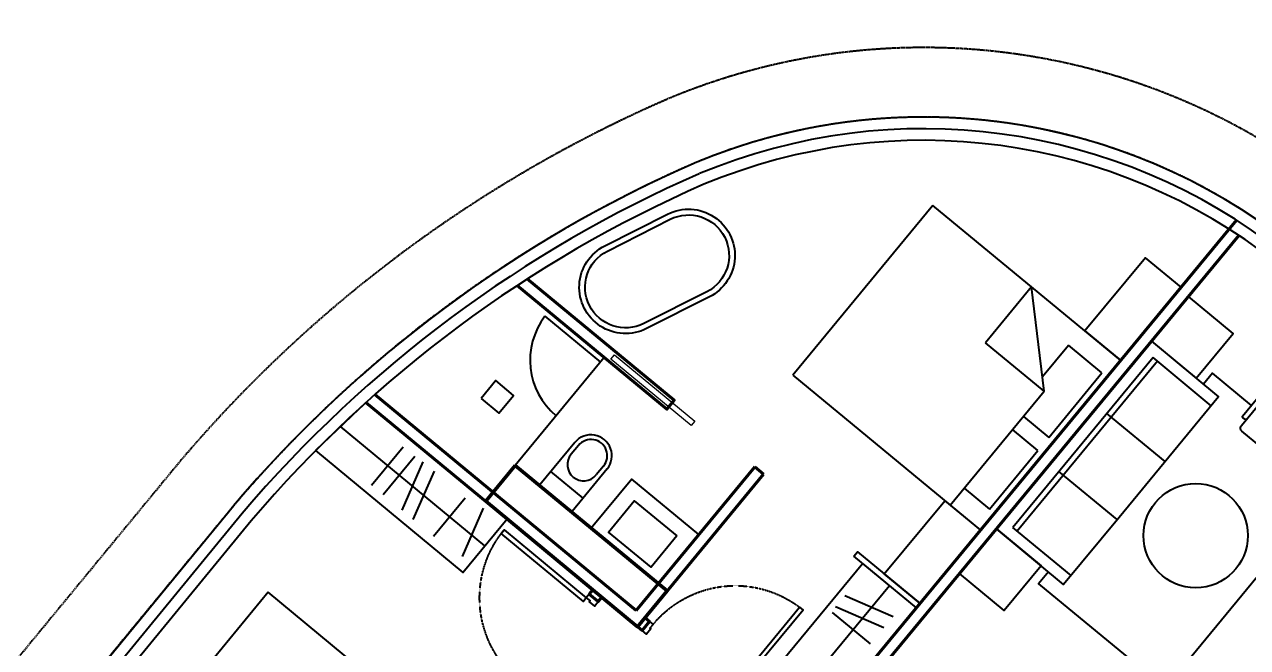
# Model space of a CAD drawing. Header units: millimetres. Extents: x -361702973 to 361248309, y -278557090 to 278849308.
# Drawn here: x 92296 to 102847, y 123289 to 128665 of the extents above; entities that cross this region are included whole.
import ezdxf

# ---------------------------------------------------------------- set-up
doc = ezdxf.new("R2010")
doc.units = ezdxf.units.MM
doc.header["$MEASUREMENT"] = 0
doc.linetypes.add('HIDDEN', pattern=[0.375, 0.25, -0.125])
doc.linetypes.add('TYPICAL 2 +1 BEDROOM FRONT$0$DASHED2', pattern=[9.524999999999999, 6.35, -3.175])
for name, color, linetype in [('A-_FURN----_E-_N', 251, 'Continuous'), ('A-ANNO-DIMS', 50, 'Continuous'), ('A-ANNO-ROOM', 50, 'Continuous'), ('A-DRAIN', 251, 'Continuous'), ('A-FURNITURE', 251, 'Continuous'), ('A-GLAZ', 135, 'Continuous'), ('TYPICAL 1 BEDROOM$0$A-_DOOR----_E-', 32, 'Continuous'), ('TYPICAL 2 +1 BEDROOM FRONT$0$A-_DOOR----_E-', 32, 'Continuous'), ('Xref_NT1+NT2_MBDV Cot vach_220729$0$ccu12-Thay', 7, 'Continuous')]:
    doc.layers.add(name, color=color, linetype=linetype)
for name, color, linetype, lineweight in [('KT-Net cat', 1, 'Continuous', 40), ('KT-Net cot', 2, 'Continuous', 50), ('KT-Net cua', 87, 'Continuous', 9)]:
    doc.layers.add(name, color=color, linetype=linetype, lineweight=lineweight)
doc.styles.add('220126_HDN_HBA typical plan$0$211210_HDN_HBA_TYPICAL PLAN CORE OPT 1$0$HBA-Text', font='GOTHIC.TTF')

# ---------------------------------------------------------------- blocks, each defined once
blk = doc.blocks.new('A$C21AF0CCA')
at = {"layer": 'A-ANNO-ROOM', "insert": (1197.56892258345, 814.6835720778872), "char_height": 600, "attachment_point": 2, "rotation": 0.10542954816276216, "style": '220126_HDN_HBA typical plan$0$211210_HDN_HBA_TYPICAL PLAN CORE OPT 1$0$HBA-Text'}
blk.add_mtext_dynamic_manual_height_columns('A2a+', width=722857412.8743668, gutter_width=9765.624999999996, heights=[0], dxfattribs=at)
blk = doc.blocks.new('CH12')
for p, q in [((-312.375, -149.2411279597436), (-312.375, -572.1779138786915)), ((-267.75, -149.2411279597436), (-267.75, -639.6303226458076)), ((267.75, -639.6303226458076), (267.75, -149.2411280118249)), ((312.375, -572.1779138786915), (312.375, -149.2411246072115)), ((-232.0500000000029, -675.3303226458047), (232.0500000000029, -675.3303226458047))]:
    blk.add_line(p, q)
for centre, radius, start, end in [((-273.6712626853696, -77.20016474780641), 13.38749999999989, 116.2505862071374, 296.2505862071374), ((-252.9468673518131, -119.2240579767858), 33.46874999998481, 116.2505888953854, 296.2505888953855), ((0, -632.1362743546706), 632.1362743546692, 63.74941379286258, 116.2505862071374), ((0, -632.1362743546706), 605.3612743546691, 63.7494137928626, 116.2505862071374), ((0, -632.1362743546706), 538.4237743546691, 63.74941109871938, 116.2505888953856), ((252.9468674045929, -119.2240580028119), 33.46875000001501, 243.7494110987195, 63.74941109871941), ((273.671262685355, -77.20016474780641), 13.38750000000007, 243.7494137928627, 63.74941379286245), ((-267.75, -149.2411279597436), 44.62499999999999, 111.939144832112, 180), ((267.75, -149.2411280118286), 44.62499999999959, 0, 68.06085506708637), ((-290.0625, -549.8654138786915), 31.55464011044969, 225, 315), ((290.0625, -549.8654138786915), 31.55464011044961, 225.0000000000001, 315.0000000000002), ((-232.0500000000029, -639.6303226458076), 35.7, 180, 269.9999999999999), ((232.0500000000029, -639.6303226458076), 35.7, 270, 0)]:
    blk.add_arc(centre, radius, start, end)
blk = doc.blocks.new('*U144')
at = {"layer": 'TYPICAL 2 +1 BEDROOM FRONT$0$A-_DOOR----_E-'}
for points in [[(79.99999999912372, 920), (39.9999999991237, 920), (39.99999999912325, 0), (79.99999999912325, 0)], [(0, 0), (0, 0), (0, 0), (39.99999999912325, 0), (39.99999999912325, -42), (49.99999999912689, -42), (49.99999999912689, -100), (0, -100), (0, -100), (0, -100)], [(1000, 0), (1000, 0), (1000, 0), (960.0000000008731, 0), (960.0000000008731, -42), (950.0000000008731, -42), (950.0000000008731, -100), (1000, -100), (1000, -100), (1000, -100)]]:
    blk.add_lwpolyline(points, close=True, dxfattribs=at)
at = {"layer": 'TYPICAL 2 +1 BEDROOM FRONT$0$A-_DOOR----_E-', "color": 8, "linetype": 'TYPICAL 2 +1 BEDROOM FRONT$0$DASHED2', "ltscale": 0.1}
blk.add_arc((39.99999999912325, 0), 920.0000000017498, 0, 90, dxfattribs=at)
blk = doc.blocks.new('BEDH-1')
for p, q in [((475, -1.054711873393899e-13), (-475, 1.054711873393899e-13)), ((-475, 1.054711873393899e-13), (-475.0000000000002, -1050)), ((-381.8394731497392, -27.72451273631296), (-381.8394731497393, -215.2726866770535)), ((-20.94842891092413, -27.72451273631304), (-381.8394731497392, -27.72451273631296)), ((-20.94842891092416, -169.6087834425271), (-20.94842891092413, -27.72451273631304)), ((379.7956140944734, -27.72451273631313), (52.11540216114371, -27.72451273631306)), ((52.11540216114371, -27.72451273631306), (52.11540216114368, -169.6087834425271)), ((379.7956140944734, -169.6087834425271), (379.7956140944734, -27.72451273631313)), ((474.9999999999998, -1050), (475, -1.054711873393899e-13)), ((-162.6479800441303, -169.608783442527), (-475.0000000000001, -498.4003835124894)), ((474.9999999999999, -169.6087834425272), (-162.6479800441303, -169.608783442527)), ((-162.6479800441303, -169.608783442527), (-162.6479800441303, -498.4003835124894)), ((-206.9290897110478, -215.2726866770535), (-381.8394731497393, -215.2726866770535)), ((-475.0000000000001, -498.4003835124894), (-162.6479800441303, -498.4003835124894)), ((-475.0000000000002, -1050), (474.9999999999998, -1050))]:
    blk.add_line(p, q)
blk = doc.blocks.new('qweewe')
for p, q in [((-226617.649540008, -3043559.718917042, 0.0008727778800783348), (-226617.6495399146, -3043199.718917044, 0.0008727778800783348)), ((-226142.6495399146, -3043199.718917163, 0.0008727778800783348), (-226617.6495399146, -3043199.718917044, 0.0008727778800783348)), ((-226467.6495400079, -3043559.718917079, 0.0008727778800783348), (-226467.6495399145, -3043199.718917081, 0.0008727778800783348)), ((-226142.649539925, -3043239.718917165, 0.0008727778800783348), (-226242.649539925, -3043239.718917139, 0.0008727778800783348)), ((-226142.649540008, -3043559.718917165, 0.0008727778800783348), (-226617.649540008, -3043559.718917042, 0.0008727778800783348)), ((-226142.6495399976, -3043519.718917165, 0.0008727778800783348), (-226242.6495399976, -3043519.718917141, 0.0008727778800783348))]:
    blk.add_line(p, q)
for centre, radius, start, end in [((-226242.6495399613, -3043379.718917141, 0.0008727778800783348), 139.9999999999927, 89.99999998332474, 269.9999999833247), ((-226142.6495399613, -3043379.718917165, 0.0008727778800783348), 179.9999999999927, 269.9999999833247, 89.99999998332474), ((-226142.6495399613, -3043379.718917165, 0.0008727778800783348), 139.9999999999927, 269.9999999833247, 89.99999998332474)]:
    blk.add_arc(centre, radius, start, end)
blk = doc.blocks.new('queen')
at = {"layer": 'A-_FURN----_E-_N', "color": 8, "ltscale": 5}
for p, q in [((103708.7220491096, -43779.56716111233, 0.08430394160656397), (103708.7349314408, -42179.5671611561, 0.08430394160656397)), ((103708.7349314408, -42179.5671611561, 0.08430394160656397), (105708.7349313924, -42179.58139952202, 0.08430394160656397)), ((105369.5173645152, -42179.57909956784, 0.08430394160656397), (105369.5087177863, -43154.87505962676, 0.08430394160656397)), ((105708.7349313924, -42179.58139952202, 0.08430394160656397), (105708.7220490614, -43779.58139947825, 0.08430394160656397)), ((105653.2742868792, -42278.08792949957, 0.08430394160656397), (105369.5164911309, -42278.09128250298, 0.08430394160656397)), ((105653.2791806876, -42916.0818454111, 0.08430394160656397), (105653.2742868792, -42278.08792949957, 0.08430394160656397)), ((105369.5106392817, -42916.08376941108, 0.08430394160656397), (105653.2791806876, -42916.0818454111, 0.08430394160656397)), ((105369.5106392817, -43043.07902958919, 0.08430394160656397), (105653.2791806876, -43043.08095358917, 0.08430394160656397)), ((105653.2791806876, -43043.08095358917, 0.08430394160656397), (105653.2742868792, -43681.07486950071, 0.08430394160656397)), ((104711.9212820593, -43779.57464099536, 0.08430394160656397), (104711.9255176615, -43154.87060109805, 0.08430394160656397)), ((105369.5087177863, -43154.87505962676, 0.08430394160656397), (104711.9212820593, -43779.57464099536, 0.08430394160656397)), ((105369.5087177863, -43154.87505962676, 0.08430394160656397), (104711.9255176615, -43154.87060109805, 0.08430394160656397)), ((105278.1783354485, -43241.63774472778, 0.08430394160656397), (105278.1779390064, -43681.07232628227, 0.08430394160656397)), ((105708.7220490614, -43779.58139947825, 0.08430394160656397), (103708.7220491096, -43779.56716111233, 0.08430394160656397)), ((105653.2742868792, -43681.07486950071, 0.08430394160656397), (105278.1779390064, -43681.07232628227, 0.08430394160656397))]:
    blk.add_line(p, q, dxfattribs=at)
at = {"layer": 'A-_FURN----_E-_N', "color": 8, "ltscale": 5, "elevation": 0.08430394160656397}
for points in [[(105308.7349313924, -41779.58139952202), (105708.7349313924, -41779.58139952202), (105708.7349313924, -42179.58139952202), (105308.7349313924, -42179.58139952202)], [(105308.7349313924, -43779.58004353079), (105708.7349313924, -43779.58004353079), (105708.7349313924, -44179.58004353079), (105308.7349313924, -44179.58004353079)]]:
    blk.add_lwpolyline(points, close=True, dxfattribs=at)
blk = doc.blocks.new('condotel corner')
at = {"layer": 'A-DRAIN'}
for points, elevation in [([(12460108.67532298, 627895.743243983), (12460629.61892851, 628526.5728286151), (12460321.19646148, 628781.2796833161), (12459800.25285595, 628150.4500986822)], 8.041757099246001e-08), ([(12458898.81776315, 626430.7365255952), (12458377.85138312, 625799.9257490002), (12458069.42891609, 626054.6326037012), (12458590.39529612, 626685.4433802944)], 8.04175708443194e-08)]:
    blk.add_lwpolyline(points, close=True, dxfattribs=dict(at, elevation=elevation))
at = {"layer": 'A-FURNITURE'}
for p, q in [((12455142.54767547, 628277.2159880388, -0.007504178842485274), (12455621.88806154, 627881.35876322, -0.03197758347118439)), ((12455654.23657181, 627920.5293016343, -0.02725878842602988), (12454694.23857693, 626758.0754669132, 0.006771870675759734)), ((12460388.02203551, 627919.9153476327, 8.071016618762717e-08), (12459178.1644753, 626454.9086295578, 8.071016618640407e-08)), ((12460426.57484529, 627888.0769896191, 7.884580624035525e-08), (12459216.71728508, 626423.0702715442, 7.884580623913215e-08)), ((12460890.00084823, 627505.3623943452, 8.23262487803366e-08), (12460388.02203555, 627919.9153476835, 8.071016618762717e-08)), ((12460492.02138764, 627023.4522897128, 8.232624877993341e-08), (12459990.04257496, 627438.0052430548, 8.071016618722732e-08)), ((12454624.29295945, 626296.4887854159, 8.046151103534165e-08), (12453379.49819254, 627324.5625988402, -0.1321531141823055)), ((12453646.65895782, 626820.5777612161, -0.0575106286281074), (12453919.34936237, 627150.7719737552, -0.05751062862810737)), ((12453746.34745473, 626738.2471775282, -0.0870243583980813), (12454019.03785927, 627068.4413900711, -0.08702435839808129)), ((12453910.06636691, 626603.04789952, -0.05751062862810737), (12454091.51894274, 627019.8153578993, -0.05751062862810737)), ((12454006.81530927, 626523.1479278412, -0.05751062862810738), (12454188.2678851, 626939.9153862149, -0.05751062862810738)), ((12460078.122749, 626522.265781089, 8.232624877994017e-08), (12459576.14393607, 626936.818734131, 8.071016618722739e-08)), ((12454179.8976479, 626380.2051479686, -0.08702435839808129), (12454452.58805244, 626710.3993605096, -0.08702435839808124)), ((12454430.34175085, 626204.7757548764, -0.2636833696529987), (12454611.79432668, 626621.5432132501, -0.2636833696529985)), ((12459680.14328803, 626040.3556762666, 8.232624877912025e-08), (12459178.16447534, 626454.9086296086, 8.071016618640407e-08)), ((12458115.05462025, 625952.110098768, 8.046147637259394e-08), (12457157.25595914, 624792.3936124276, -0.1390940729820165)), ((12458145.77483573, 625684.3031844981, -0.2636833696530333), (12457729.00737735, 625865.755760327, -0.2636833696530333)), ((12458065.87486405, 625587.5542421378, -0.2636833696530333), (12457649.10740567, 625769.0068179704, -0.2636833696530333)), ((12457951.68017721, 625449.2745591886, -0.263683369653033), (12457621.48596467, 625721.9649637304, -0.2636833696530333))]:
    blk.add_line(p, q, dxfattribs=at)
at = {"layer": 'A-FURNITURE', "elevation": -0.1834051866314739}
for points in [[(12456018.82609534, 628170.2696181992, -1), (12455658.18302143, 628884.3680520812), (12456199.88755359, 629157.9465650087, -1), (12456560.53062749, 628443.8481311211)], [(12455996.28590322, 628214.900770315, -1), (12455680.72321355, 628839.7368999654), (12456222.4277457, 629113.3154128892, -1), (12456537.99043537, 628488.4792832388)]]:
    blk.add_lwpolyline(points, format="xyb", close=True, dxfattribs=at)
at = {"layer": 'A-FURNITURE'}
for points, elevation in [([(12460374.593132, 628060.6976783697), (12460760.12121578, 627742.3141099934), (12461078.50478416, 628127.8421937798), (12460692.97670037, 628446.2257621561)], 8.041757102236868e-08), ([(12460094.04192705, 626541.5421850805), (12459616.46657433, 625963.2500595257), (12459037.38214491, 626441.4797265597), (12460374.5931325, 628060.6976781182), (12460953.67756193, 627582.4680110805), (12460094.04192705, 626541.5421850805)], 8.232587087927367e-08), ([(12454590.7499145, 627567.4659177142), (12454744.96115677, 627440.1125009621), (12454872.31457352, 627594.32374323), (12454718.10333125, 627721.677159982)], -0.004445003264080386), ([(12453162.71711955, 627117.6106109967), (12454433.54770149, 626065.5199504942), (12454815.61079542, 626528.1509060897), (12453598.30644208, 627533.4498488841)], 8.041757093006931e-08), ([(12456119.46054382, 625970.15177121), (12456469.68246903, 626394.2326633761), (12455891.39034335, 626871.8080159387), (12455541.16841814, 626447.7271237726)], 8.041757082028168e-08), ([(12456279.66357506, 626383.1026326901), (12456057.16116764, 626112.931059841), (12455690.49974754, 626414.8986126072), (12455913.00215496, 626685.0701854526)], 8.041757084428167e-08), ([(12459037.38214491, 626441.4797265597), (12459422.91022869, 626123.0961581853), (12459104.52666032, 625737.568074397), (12458718.99857653, 626055.9516427715)], 8.041757078066556e-08), ([(12457391.16758759, 624604.5248842165), (12458346.02345517, 625761.3648408111), (12457883.39249958, 626143.4279347397), (12456928.53663199, 624986.5879781377)], 8.041757067253214e-08)]:
    blk.add_lwpolyline(points, close=True, dxfattribs=dict(at, elevation=elevation))
for points, elevation in [([(12461235.6356272, 627508.2197685626), (12460900.55995549, 627784.9378405355), (12460822.68838771, 627690.6437899296)], 8.190412501665515e-08), ([(12459485.47740053, 626071.4258380227), (12459400.48724621, 625968.5119486426), (12460490.84366367, 625068.0546756492), (12461990.91637294, 626884.4805675365), (12461717.35296789, 627110.3994998795)], 8.453373808740476e-08)]:
    blk.add_lwpolyline(points, dxfattribs=dict(at, elevation=elevation))
blk.add_circle((12460755.74447064, 626384.1600915652, 8.384154859567231e-08), 449.9999999999999, dxfattribs=at)
blk.add_arc((12455636.15393346, 627898.3844213772, -0.007504178842485273), 622.2222222222223, 142.4945821541977, 230.4478688573016, dxfattribs=at)
at = {"layer": 'A-GLAZ'}
for p, q in [((12450832.90452403, 624668.4374273373), (12452454.41917725, 626640.4899814717)), ((12451017.98043723, 624736.0715931244), (12452531.6607801, 626576.9782912872)), ((12451095.08623027, 624672.3947338671), (12452608.90238294, 626513.4666011027))]:
    blk.add_line(p, q, dxfattribs=at)
for points in [[(12461573.21925564, 628897.8688786282, 0.2721202270833334), (12456436.55000189, 629599.7204283281, 0.2721202270833334)], [(12461511.34284277, 628819.3111958104, 0.2721202270833307), (12456475.08427857, 629507.443077258, 0.2721202270833307)], [(12461449.46642989, 628740.753512987, 0.2721202270833278), (12456513.61855526, 629415.1657261896, 0.2651525415633327)], [(12456433.59662697, 629598.4591821368, 0.1142951994869449), (12452454.41917725, 626640.4899814717, 0.1142951994869449)], [(12456473.60759111, 629506.8124541614, 0.1142951994869439), (12452530.64805122, 626575.7662704113, 0.1142951994869439)], [(12456513.61855526, 629415.1657261896, 0.1142951994869483), (12452606.87692519, 626511.0425593491, 0.1171965299317225)]]:
    blk.add_lwpolyline(points, format="xyb", dxfattribs=at)
at = {"layer": 'KT-Net cat'}
for p, q in [((12455928.42971328, 625738.8340861839, -0.03197758347130187), (12456951.5942903, 626977.7757984754, -0.03197758347130174)), ((12457028.69991134, 626914.0990728587, -0.03197758347130173), (12456005.53532591, 625675.1573675168, -0.03197758347130188)), ((12456951.5942903, 626977.7757984754, -0.03197758347130174), (12457028.69991134, 626914.0990728587, -0.03197758347130173))]:
    blk.add_line(p, q, dxfattribs=at)
for points, elevation in [([(12461128.30308362, 628973.3589441492), (12457368.12383969, 624420.1883731137), (12457291.01822293, 624483.8650867871), (12461108.06462969, 629105.8956596453)], 8.041757108907411e-08), ([(12454902.10095321, 628541.6710648714), (12456194.47719265, 627474.3783418741), (12456258.15390102, 627551.483963009), (12454989.93212241, 628598.829031761)], -0.02725878842602989), ([(12455928.4297113, 625738.8340836166), (12453673.67081462, 627600.8986478908)], 8.04175709368897e-08), ([(12453598.30644208, 627533.4498488889), (12455980.22273989, 625566.3692177471), (12456043.89944562, 625643.474841068), (12456005.53532797, 625675.1573700127)], 8.041757074215987e-08), ([(12455556.13964483, 625916.5938008085), (12455524.30087121, 625878.0405800682), (12455601.40674983, 625814.3641834758), (12455633.24518673, 625852.9169964842)], 8.041757076013482e-08)]:
    blk.add_lwpolyline(points, dxfattribs=dict(at, elevation=elevation))
at = {"layer": 'KT-Net cua', "elevation": -0.03197758347136688}
blk.add_lwpolyline([(12455710.60049031, 627906.4082518686), (12455742.4388445, 627944.9610624351), (12456436.43421505, 627371.7969791759), (12456404.59586086, 627333.2441686112)], close=True, dxfattribs=at)
at = {"layer": 'TYPICAL 1 BEDROOM$0$A-_DOOR----_E-', "elevation": 8.041757075087644e-08}
blk.add_lwpolyline([(12457806.29859179, 626207.1168712862), (12457838.13694597, 626245.6696818564), (12458377.85827185, 625799.9108977579), (12458346.01991766, 625761.3580871951)], close=True, dxfattribs=at)
at = {"layer": 'A-FURNITURE', "xscale": 2, "yscale": 2, "zscale": 2, "rotation": 230.4488267372573}
blk.add_blockref('BEDH-1', (12459503.74654306, 627163.2398847919, 8.046147637053025e-08), dxfattribs=at)
at = {"layer": 'A-FURNITURE'}
for name, p, xscale, rotation in [('CH12', (12461763.6937025, 627657.0770671417, -0.05482746983074416), -1, 320.4488267372358), ('queen', (12486276.92551311, 732717.2682071608, -0.08430386114507893), -0.9999999999999999, 50.44539158066753)]:
    blk.add_blockref(name, p, dxfattribs=dict(at, xscale=xscale, rotation=rotation))
at = {"layer": 'A-FURNITURE', "rotation": 50.44979244985453}
blk.add_blockref('qweewe', (10252887.43354165, 2739329.678998802, -0.02843996099915431), dxfattribs=at)
at = {"layer": 'KT-Net cua', "xscale": -1}
for p, rotation in [((12455524.30087121, 625878.0405800682, 8.046154627730391e-08), 50.44906235513358), ((12456814.95561939, 625006.7076991986, 0.03197774439435432), 320.4488267372188)]:
    blk.add_blockref('*U144', p, dxfattribs=dict(at, rotation=rotation))

msp = doc.modelspace()

# ---------------------------------------------------------------- linework, layer by layer
at = {"layer": 'KT-Net cot', "elevation": -0.031977663888849}
msp.add_lwpolyline([(96529.81872302124, 124859.7404896242), (97840.13822262418, 123777.6294804012), (97585.43097781205, 123469.2072795095), (96275.1196345109, 124551.3141808038), (96529.825221349, 124859.7351230613)], dxfattribs=at)

# ---------------------------------------------------------------- block references
at = {"layer": 'A-ANNO-ROOM'}
for p in [(-193366.6029767873, 192837.9996409905, 5.460855537377236e-05), (-194725.1126339572, 187914.7636662904, 5.460855537377236e-05), (-204628.500881133, 156603.4286092457, 5.461079910308954e-05), (-263479.6090599558, 50485.12915140932, 5.460850030168077e-05), (-269121.1781233152, 49296.5544193383, 5.460850030168077e-05), (-249390.2929153891, 45734.43883928895, 5.460850030168077e-05), (-231828.0778406897, 44407.82273046864, 5.460832008522107e-05), (-260545.3674363113, 42210.52099001262, 5.460850030168077e-05), (-266005.9544405445, 40714.37009385967, 5.460850030168077e-05), (-231175.8712175231, 40645.45605562796, 5.460850030168077e-05), (-228303.7210763374, 35687.765146195, 5.460832008522128e-05)]:
    msp.add_blockref('A$C21AF0CCA', p, dxfattribs=at)

# ---------------------------------------------------------------- next in the draw order: block references
at = {"layer": 'A-ANNO-DIMS'}
msp.add_blockref('condotel corner', (-12358355.9519427, -502129.2386902521, -8.041750747425733e-08), dxfattribs=at)

# ---------------------------------------------------------------- next in the draw order: linework, layer by layer
at = {"layer": 'Xref_NT1+NT2_MBDV Cot vach_220729$0$ccu12-Thay', "linetype": 'HIDDEN', "ltscale": 25, "elevation": 1.943722384583377e-10}
for points in [[(120189.990729606, 108017.0013130327, 0.3132591154309429), (118274.5996076904, 115112.4350044505), (103318.7776345496, 127439.8858590151, 0.256737403510089), (97844.92682923599, 128022.2770616178, 0.02539334813607582), (96792.80967158818, 127498.8352195597, 0.08893785001946987), (93638.21288795515, 124896.1974111451), (91452.17719318965, 122243.7698049786), (66004.65407467027, 91438.22310620351, 0.07250165753732432), (65070.92900754506, 89493.59092557787, 0.05029248862881457), (62313.82173545545, 77111.40715195413, 0.02229968031555803), (61902.19409936671, 71632.78029949992, 0.4964024037260203), (68413.55781223737, 67387.0761307313), (77056.47704751164, 70671.72712499184, 0.08126423040099434), (80969.75306854634, 73116.64617426318), (87550.72260074699, 81085.48886832513), (89715.7308659985, 83707.07983797113), (101685.0558958409, 98205.99962347196, -0.414213562311431), (102246.6440987693, 98259.49084093436), (110422.473858838, 91507.58362035768, 0.4147015980056886), (114087.0427009479, 91860.2189757147), (118794.2394506115, 97560.12056884702)], [(119625.0397257399, 108219.0665580173, 0.3131129883914917), (117890.4550361622, 114651.5189519446), (102956.3736442212, 126961.0499658765, 0.2552902167641262), (98080.5991422679, 127470.4814320301, 0.02529446253454516), (97086.98851580692, 126975.9023293968, 0.08884098819325376), (94098.46831763124, 124511.2509851736), (91914.97479422904, 121861.9079240216), (66486.3747677894, 91079.26860975038, 0.07162818219334227), (65642.15015181563, 89309.9263251691, 0.05031291028700317), (62909.60740785186, 77040.41819107183, 0.02217052075560431), (62502.88299417369, 71646.04044348915, 0.4938342429268142), (68206.04483029364, 67950.08121783717), (76833.94878381772, 71229.02581142599, 0.08020953983811836), (80538.05845992641, 73536.17035208736), (87088.08890023596, 81467.54915041616), (89253.09716548749, 84089.14012006216), (101222.3528315041, 98587.97589793586, -0.4142135623114227), (102628.7043807274, 98722.12454155518), (110804.5341408202, 91970.21732095862, 0.4147700055942877), (113624.0699887031, 92241.86875159078), (118331.6059086621, 97942.18104293896)]]:
    msp.add_lwpolyline(points, format="xyb", dxfattribs=at)

doc.saveas('drawing.dxf')
